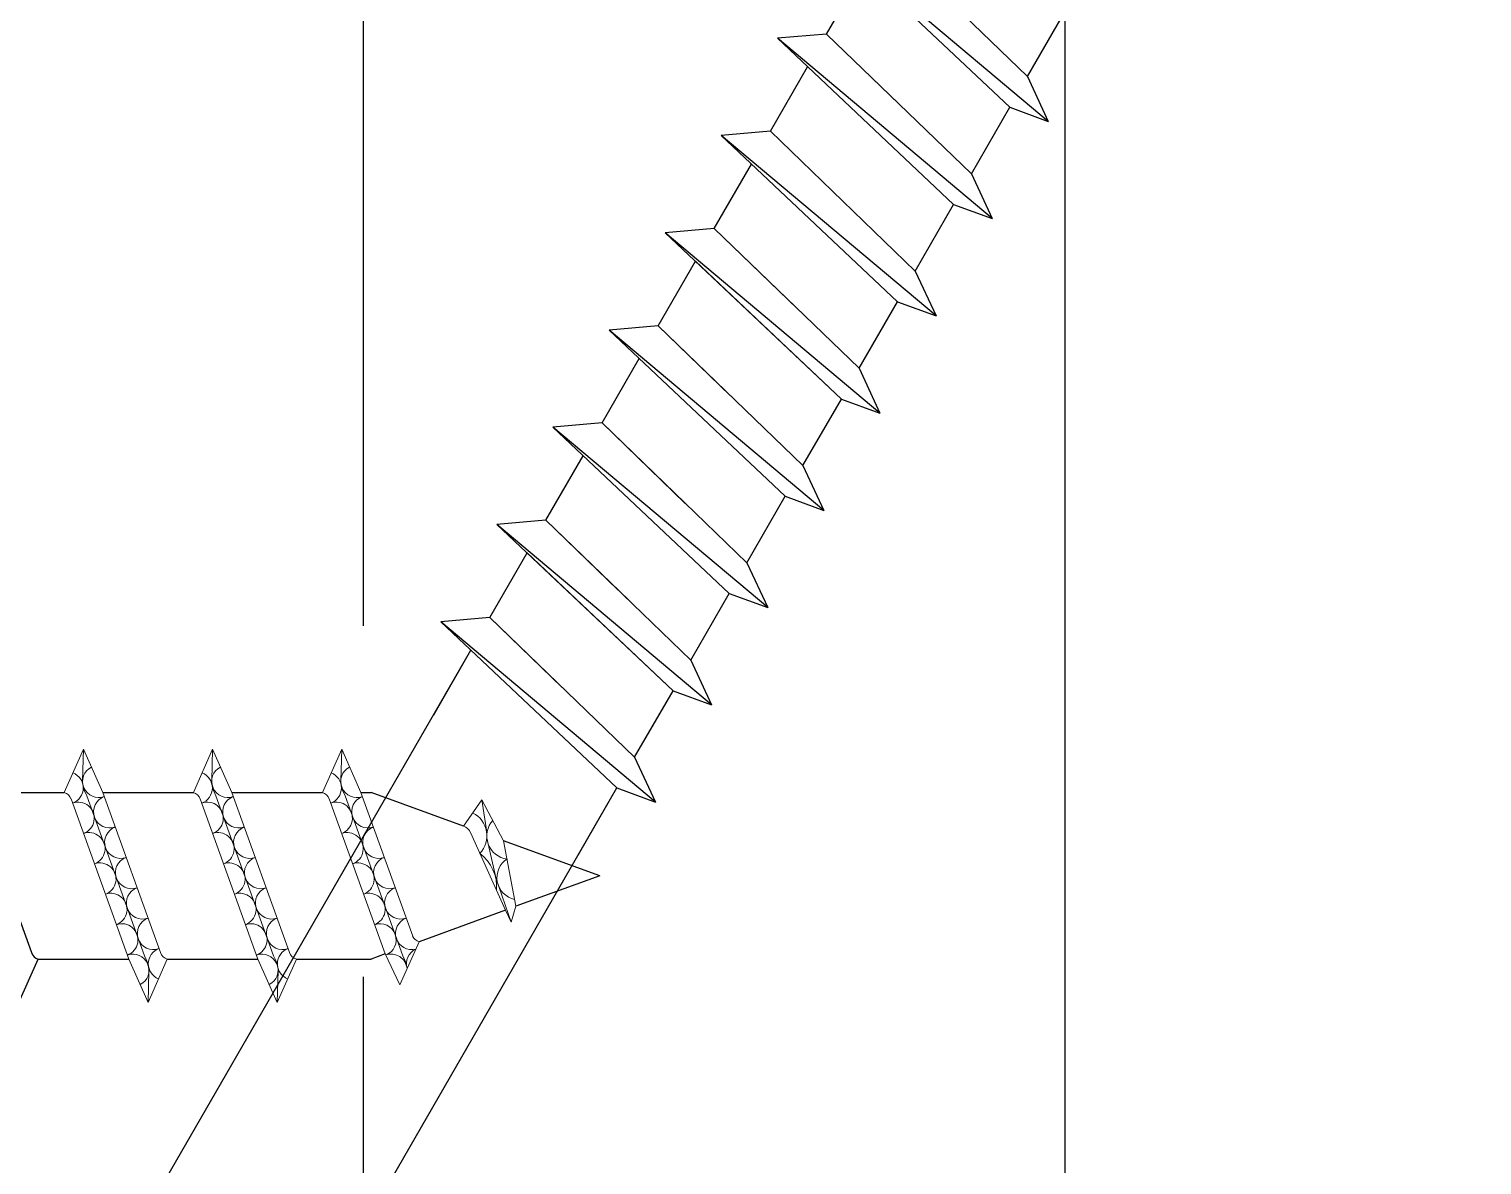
# Model space of a CAD drawing. Header units: inches. Extents: x -2661 to 42767, y -1222 to 9099.
# Drawn here: x 732.647 to 733.941, y 2756.791 to 2757.803 of the extents above; entities that cross this region are included whole.
import ezdxf

# ---------------------------------------------------------------- set-up
doc = ezdxf.new("R2010")
doc.units = ezdxf.units.IN
doc.header["$LTSCALE"] = 12
doc.header["$MEASUREMENT"] = 0
doc.layers.get('0').update_dxf_attribs({"linetype": 'CONTINUOUS'})
for name, color, linetype in [('S-ANNO-NOTE', 4, 'CONTINUOUS'), ('S-FASTENERS', 2, 'CONTINUOUS'), ('S-SIMPSON', 2, 'CONTINUOUS')]:
    doc.layers.add(name, color=color, linetype=linetype)
doc.layers.add('S-HATCH1', color=1, linetype='CONTINUOUS', transparency=0.5)

# ---------------------------------------------------------------- blocks, each defined once
blk = doc.blocks.new('SD10112')
at = {"lineweight": 9}
for p, q in [((1269.7175, -719.6138), (1269.7026, -719.6473)), ((1269.7175, -719.6138), (1269.7168, -719.6383)), ((1269.7175, -719.6138), (1269.7324, -719.6473)), ((1269.8175, -719.6138), (1269.8026, -719.6473)), ((1269.8175, -719.6138), (1269.8168, -719.6383)), ((1269.8175, -719.6138), (1269.8324, -719.6473)), ((1269.9175, -719.6138), (1269.9026, -719.6473)), ((1269.9175, -719.6138), (1269.9168, -719.6383)), ((1269.9175, -719.6138), (1269.9324, -719.6473)), ((1269.7173, -719.6439), (1269.7201, -719.6498)), ((1269.7648, -719.7738), (1269.7201, -719.6498)), ((1269.7324, -719.6473), (1269.7771, -719.7713)), ((1269.8173, -719.6439), (1269.8201, -719.6498)), ((1269.8648, -719.7738), (1269.8201, -719.6498)), ((1269.8324, -719.6473), (1269.8771, -719.7713)), ((1269.9173, -719.6439), (1269.9201, -719.6498)), ((1269.9648, -719.7738), (1269.9201, -719.6498)), ((1269.9324, -719.6473), (1269.9725, -719.7585)), ((1269.7526, -719.7763), (1269.7079, -719.6523)), ((1269.8526, -719.7763), (1269.8079, -719.6523)), ((1269.9511, -719.7723), (1269.9079, -719.6523)), ((1270.0262, -719.653), (1270.012, -719.6734)), ((1270.0262, -719.653), (1270.043, -719.6847)), ((1270.0299, -719.678), (1270.0262, -719.653)), ((1270.0445, -719.7383), (1270.0173, -719.6783)), ((1270.043, -719.6847), (1270.0525, -719.7354)), ((1270.0372, -719.714), (1270.0308, -719.6859)), ((1270.0488, -719.7478), (1270.0372, -719.714)), ((1270.0488, -719.7478), (1270.0445, -719.7383)), ((1270.0488, -719.7478), (1270.0525, -719.7354)), ((1269.9625, -719.7963), (1269.9775, -719.7628)), ((1269.7677, -719.7799), (1269.7648, -719.7738)), ((1269.8677, -719.7799), (1269.8648, -719.7738)), ((1269.9625, -719.7963), (1269.9511, -719.7723)), ((1269.9677, -719.7799), (1269.9648, -719.7738)), ((1269.7675, -719.8098), (1269.7526, -719.7763)), ((1269.7675, -719.8098), (1269.7824, -719.7763)), ((1269.7675, -719.8098), (1269.7682, -719.7853)), ((1269.8675, -719.8098), (1269.8526, -719.7763)), ((1269.8675, -719.8098), (1269.8824, -719.7763)), ((1269.8675, -719.8098), (1269.8682, -719.7853))]:
    blk.add_line(p, q, dxfattribs=at)
for p, q in [((1269.6324, -719.6473), (1269.6771, -719.7713)), ((1269.6324, -719.6473), (1269.7026, -719.6473)), ((1269.7324, -719.6473), (1269.8026, -719.6473)), ((1269.8324, -719.6473), (1269.9026, -719.6473)), ((1269.9324, -719.6473), (1269.9403, -719.6473)), ((1270.012, -719.6734), (1269.9403, -719.6473)), ((1270.1175, -719.7118), (1270.043, -719.6847)), ((1270.1175, -719.7118), (1270.0525, -719.7354)), ((1270.0445, -719.7383), (1269.9775, -719.7628)), ((1269.9511, -719.7723), (1269.9403, -719.7763)), ((1269.6675, -719.8098), (1269.6824, -719.7763)), ((1269.6824, -719.7763), (1269.7526, -719.7763)), ((1269.7824, -719.7763), (1269.8526, -719.7763)), ((1269.8824, -719.7763), (1269.9403, -719.7763))]:
    blk.add_line(p, q)
for centre, radius, start, end in [((1269.7293, -719.6387), 0.0125, 117.0594, 289.8161), ((1269.8293, -719.6387), 0.0125, 117.0594, 289.8161), ((1269.9293, -719.6387), 0.0125, 117.0594, 289.8161), ((1269.7048, -719.6437), 0.0125, 289.8161, 68.5852), ((1269.8048, -719.6437), 0.0125, 289.8161, 68.5852), ((1269.9048, -719.6437), 0.0125, 289.8161, 68.5852), ((1269.7001, -719.6552), 0.00826, 20.4567, 72.9978), ((1269.7378, -719.6622), 0.0125, 109.8161, 289.8161), ((1269.8001, -719.6552), 0.00826, 20.4567, 72.9978), ((1269.8378, -719.6622), 0.0125, 109.8161, 289.8161), ((1269.9001, -719.6552), 0.00826, 20.4567, 72.9978), ((1269.9378, -719.6622), 0.0125, 109.8161, 289.8161), ((1269.7133, -719.6672), 0.0125, 289.8161, 109.8161), ((1269.8133, -719.6672), 0.0125, 289.8161, 109.8161), ((1269.9133, -719.6672), 0.0125, 289.8161, 109.8161), ((1269.7463, -719.6858), 0.0125, 109.8161, 289.8161), ((1269.8463, -719.6858), 0.0125, 109.8161, 289.8161), ((1269.9463, -719.6858), 0.0125, 109.8161, 289.8161), ((1270.0096, -719.6813), 0.00826, 20.4567, 72.9978), ((1270.0105, -719.6808), 0.0196, 316.0144, 63.9531), ((1270.0481, -719.6809), 0.0181, 138.3225, 262.1252), ((1269.7217, -719.6908), 0.0125, 289.8161, 109.8161), ((1269.8217, -719.6908), 0.0125, 289.8161, 109.8161), ((1269.9217, -719.6908), 0.0125, 289.8161, 109.8161), ((1270.0052, -719.7205), 0.0324, 355.6166, 53.2867), ((1269.7302, -719.7143), 0.0125, 289.8161, 109.8161), ((1269.7547, -719.7093), 0.0125, 109.8161, 289.8161), ((1269.8302, -719.7143), 0.0125, 289.8161, 109.8161), ((1269.8547, -719.7093), 0.0125, 109.8161, 289.8161), ((1269.9302, -719.7143), 0.0125, 289.8161, 109.8161), ((1269.9547, -719.7093), 0.0125, 109.8161, 289.8161), ((1270.055, -719.7132), 0.0172, 122.7574, 258.3), ((1269.7387, -719.7378), 0.0125, 289.8161, 109.8161), ((1269.7632, -719.7328), 0.0125, 109.8161, 289.8161), ((1269.8387, -719.7378), 0.0125, 289.8161, 109.8161), ((1269.8632, -719.7328), 0.0125, 109.8161, 289.8161), ((1269.9387, -719.7378), 0.0125, 289.8161, 109.8161), ((1269.9632, -719.7328), 0.0125, 109.8161, 289.8161), ((1269.7472, -719.7614), 0.0125, 289.8161, 109.8161), ((1269.7717, -719.7564), 0.0125, 109.8161, 289.8161), ((1269.8472, -719.7614), 0.0125, 289.8161, 109.8161), ((1269.8717, -719.7564), 0.0125, 109.8161, 289.8161), ((1269.9472, -719.7614), 0.0125, 290.2013, 109.8161), ((1269.9717, -719.7564), 0.0125, 109.8161, 285.0194), ((1269.9799, -719.7549), 0.00826, 205.917, 252.9978), ((1269.7557, -719.7849), 0.0125, 297.0594, 109.8161), ((1269.7802, -719.7799), 0.0125, 109.8161, 248.5852), ((1269.7848, -719.7684), 0.00826, 200.4567, 252.9978), ((1269.8557, -719.7849), 0.0125, 297.0594, 109.8161), ((1269.8802, -719.7799), 0.0125, 109.8161, 248.5852), ((1269.8848, -719.7684), 0.00826, 200.4567, 252.9978), ((1269.9557, -719.7849), 0.0125, 5.302, 109.4306), ((1269.9802, -719.7799), 0.0125, 115.0348, 196.9652)]:
    blk.add_arc(centre, radius, start, end, dxfattribs=at)
blk.add_arc((1269.6848, -719.7684), 0.00826, 200.4567, 252.9978)
blk = doc.blocks.new('SDS.25X6-f')
at = {"layer": 'S-SIMPSON'}
for p, q in [((-0.087, -0.536), (-0.087, -2.7912)), ((0.087, -0.5316), (0.087, -2.75)), ((0.087, -0.5316), (0.087, -2.75)), ((-0.087, -0.5749), (-0.087, -2.7912)), ((0.087, -2.6816), (0.087, -2.75)), ((0.087, -2.6816), (0.087, -2.75)), ((0.087, -2.6816), (0.087, -2.75)), ((0.087, -2.6816), (0.087, -2.75)), ((0.087, -2.6816), (0.087, -2.75)), ((0.087, -2.6816), (0.087, -2.75)), ((-0.087, -2.7249), (-0.087, -2.7912)), ((-0.087, -2.7249), (-0.087, -2.7912)), ((-0.087, -2.7249), (-0.087, -2.7912)), ((-0.087, -2.7249), (-0.087, -2.7912)), ((-0.087, -2.7249), (-0.087, -2.7912)), ((-0.087, -2.7249), (-0.087, -2.7912)), ((-0.087, -2.7249), (-0.087, -2.7912)), ((-0.087, -2.7249), (-0.087, -2.7912))]:
    blk.add_line(p, q, dxfattribs=at)
at = {"layer": 'S-SIMPSON', "color": 1}
for p, q in [((-0.123, -2.7997), (0.087, -2.75)), ((-0.123, -2.7997), (0.087, -2.75)), ((-0.123, -2.7997), (0.087, -2.75)), ((-0.123, -2.7997), (0.087, -2.75)), ((0.123, -2.7563), (-0.123, -2.7997)), ((0.123, -2.7563), (-0.123, -2.7997)), ((0.123, -2.7563), (-0.123, -2.7997)), ((0.123, -2.7563), (-0.123, -2.7997)), ((0.087, -2.75), (0.123, -2.7563)), ((0.087, -2.75), (0.123, -2.7563)), ((0.087, -2.75), (0.123, -2.7563)), ((0.087, -2.75), (0.123, -2.7563)), ((0.087, -2.7816), (0.123, -2.7563)), ((0.087, -2.7816), (0.123, -2.7563)), ((0.087, -2.7816), (0.123, -2.7563)), ((0.087, -2.7816), (0.123, -2.7563)), ((-0.087, -2.8249), (0.087, -2.7816)), ((-0.087, -2.8249), (0.087, -2.7816)), ((-0.087, -2.8249), (0.087, -2.7816)), ((-0.087, -2.8249), (0.087, -2.7816)), ((0.087, -2.7816), (0.087, -2.85)), ((0.087, -2.7816), (0.087, -2.85)), ((0.087, -2.7816), (0.087, -2.85)), ((0.087, -2.7816), (0.087, -2.85)), ((0.087, -2.7816), (0.087, -2.85)), ((0.087, -2.7816), (0.087, -2.85)), ((0.087, -2.7816), (0.087, -2.85)), ((0.087, -2.7816), (0.087, -2.85)), ((0.087, -2.7816), (0.087, -2.85)), ((0.087, -2.7816), (0.087, -2.85)), ((0.087, -2.7816), (0.087, -2.85)), ((0.087, -2.7816), (0.087, -2.85)), ((0.087, -2.7816), (0.087, -2.85)), ((0.087, -2.7816), (0.087, -2.85)), ((-0.087, -2.8249), (-0.123, -2.7997)), ((-0.087, -2.8249), (-0.123, -2.7997)), ((-0.087, -2.8249), (-0.123, -2.7997)), ((-0.087, -2.8249), (-0.123, -2.7997)), ((-0.087, -2.8249), (-0.123, -2.7997)), ((-0.087, -2.8249), (0, -2.8032)), ((-0.087, -2.8249), (-0.087, -2.8912)), ((-0.087, -2.8249), (-0.087, -2.8912)), ((-0.087, -2.8249), (-0.087, -2.8912)), ((-0.087, -2.8249), (-0.087, -2.8912)), ((-0.087, -2.8249), (-0.087, -2.8912)), ((-0.087, -2.8249), (-0.087, -2.8912)), ((-0.087, -2.8249), (-0.087, -2.8912)), ((-0.087, -2.8249), (-0.087, -2.8912)), ((-0.087, -2.8249), (-0.087, -2.8912)), ((-0.087, -2.8249), (-0.087, -2.8912)), ((-0.087, -2.8249), (-0.087, -2.8912)), ((-0.087, -2.8249), (-0.087, -2.8912)), ((-0.087, -2.8249), (-0.087, -2.8912)), ((-0.087, -2.8249), (-0.087, -2.8912)), ((-0.087, -2.8249), (-0.087, -2.8912)), ((-0.087, -2.8249), (-0.087, -2.8912)), ((-0.123, -2.8997), (0.087, -2.85)), ((-0.123, -2.8997), (0.087, -2.85)), ((-0.123, -2.8997), (0.087, -2.85)), ((-0.123, -2.8997), (0.087, -2.85)), ((-0.123, -2.8997), (0.087, -2.85)), ((-0.123, -2.8997), (0.087, -2.85)), ((-0.123, -2.8997), (0.087, -2.85)), ((-0.123, -2.8997), (0.087, -2.85)), ((0.123, -2.8563), (-0.123, -2.8997)), ((0.123, -2.8563), (-0.123, -2.8997)), ((0.123, -2.8563), (-0.123, -2.8997)), ((0.123, -2.8563), (-0.123, -2.8997)), ((0.123, -2.8563), (-0.123, -2.8997)), ((0.123, -2.8563), (-0.123, -2.8997)), ((0.123, -2.8563), (-0.123, -2.8997)), ((0.123, -2.8563), (-0.123, -2.8997)), ((0.123, -2.8563), (-0.123, -2.8997)), ((-0.087, -2.8912), (0.087, -2.85)), ((0.087, -2.85), (0.123, -2.8563)), ((0.087, -2.85), (0.123, -2.8563)), ((0.087, -2.85), (0.123, -2.8563)), ((0.087, -2.85), (0.123, -2.8563)), ((0.087, -2.85), (0.123, -2.8563)), ((0.087, -2.85), (0.123, -2.8563)), ((0.087, -2.85), (0.123, -2.8563)), ((0.087, -2.85), (0.123, -2.8563)), ((0.087, -2.85), (0.123, -2.8563)), ((0.087, -2.8816), (0.123, -2.8563)), ((0.087, -2.8816), (0.123, -2.8563)), ((0.087, -2.8816), (0.123, -2.8563)), ((0.087, -2.8816), (0.123, -2.8563)), ((0.087, -2.8816), (0.123, -2.8563)), ((0.087, -2.8816), (0.123, -2.8563)), ((0.087, -2.8816), (0.123, -2.8563)), ((0.087, -2.8816), (0.123, -2.8563)), ((0.087, -2.8816), (0.123, -2.8563)), ((-0.087, -2.9249), (0.087, -2.8816)), ((-0.087, -2.9249), (0.087, -2.8816)), ((-0.087, -2.9249), (0.087, -2.8816)), ((-0.087, -2.9249), (0.087, -2.8816)), ((-0.087, -2.9249), (0.087, -2.8816)), ((-0.087, -2.9249), (0.087, -2.8816)), ((-0.087, -2.9249), (0.087, -2.8816)), ((-0.087, -2.9249), (0.087, -2.8816)), ((-0.087, -2.9249), (0.087, -2.8816)), ((0.087, -2.8816), (0.087, -2.95)), ((0.087, -2.8816), (0.087, -2.95)), ((0.087, -2.8816), (0.087, -2.95)), ((0.087, -2.8816), (0.087, -2.95)), ((0.087, -2.8816), (0.087, -2.95)), ((0.087, -2.8816), (0.087, -2.95)), ((0.087, -2.8816), (0.087, -2.95)), ((0.087, -2.8816), (0.087, -2.95)), ((0.087, -2.8816), (0.087, -2.95)), ((0.087, -2.8816), (0.087, -2.95)), ((0.087, -2.8816), (0.087, -2.95)), ((0.087, -2.8816), (0.087, -2.95)), ((0.087, -2.8816), (0.087, -2.95)), ((0.087, -2.8816), (0.087, -2.95)), ((0.087, -2.8816), (0.087, -2.95)), ((0.087, -2.8816), (0.087, -2.95)), ((0.087, -2.8816), (0.087, -2.95)), ((0.087, -2.8816), (0.087, -2.95)), ((0.087, -2.8816), (0.087, -2.95)), ((0.087, -2.8816), (0.087, -2.95)), ((0.087, -2.8816), (0.087, -2.95)), ((-0.087, -2.9249), (-0.123, -2.8997)), ((-0.087, -2.9249), (-0.123, -2.8997)), ((-0.087, -2.9249), (-0.123, -2.8997)), ((-0.087, -2.9249), (-0.123, -2.8997)), ((-0.087, -2.9249), (-0.123, -2.8997)), ((-0.087, -2.9249), (-0.123, -2.8997)), ((-0.087, -2.9249), (-0.123, -2.8997)), ((-0.087, -2.9249), (-0.123, -2.8997)), ((-0.087, -2.9249), (-0.123, -2.8997)), ((-0.087, -2.9249), (-0.123, -2.8997)), ((-0.087, -2.9249), (-0.123, -2.8997)), ((-0.087, -2.9249), (-0.123, -2.8997)), ((-0.087, -2.9249), (-0.123, -2.8997)), ((-0.087, -2.9249), (0.013, -2.9)), ((-0.087, -2.9249), (0.013, -2.9)), ((-0.087, -2.9249), (0.013, -2.9)), ((-0.087, -2.9249), (0, -2.9032)), ((-0.087, -2.9249), (-0.087, -2.9912)), ((-0.087, -2.9249), (-0.087, -2.9912)), ((-0.087, -2.9249), (-0.087, -2.9912)), ((-0.087, -2.9249), (-0.087, -2.9912)), ((-0.087, -2.9249), (-0.087, -2.9912)), ((-0.087, -2.9249), (-0.087, -2.9912)), ((-0.087, -2.9249), (-0.087, -2.9912)), ((-0.087, -2.9249), (-0.087, -2.9912)), ((-0.087, -2.9249), (-0.087, -2.9912)), ((-0.087, -2.9249), (-0.087, -2.9912)), ((-0.087, -2.9249), (-0.087, -2.9912)), ((-0.087, -2.9249), (-0.087, -2.9912)), ((-0.087, -2.9249), (-0.087, -2.9912)), ((-0.087, -2.9249), (-0.087, -2.9912)), ((-0.087, -2.9249), (-0.087, -2.9912)), ((-0.087, -2.9249), (-0.087, -2.9912)), ((-0.087, -2.9249), (-0.087, -2.9912)), ((-0.087, -2.9249), (-0.087, -2.9912)), ((-0.087, -2.9249), (-0.087, -2.9912)), ((-0.087, -2.9249), (-0.087, -2.9912)), ((-0.087, -2.9249), (-0.087, -2.9912)), ((-0.123, -2.9997), (0.087, -2.95)), ((-0.123, -2.9997), (0.087, -2.95)), ((-0.123, -2.9997), (0.087, -2.95)), ((-0.123, -2.9997), (0.087, -2.95)), ((-0.123, -2.9997), (0.087, -2.95)), ((-0.123, -2.9997), (0.087, -2.95)), ((-0.123, -2.9997), (0.087, -2.95)), ((-0.123, -2.9997), (0.087, -2.95)), ((-0.123, -2.9997), (0.087, -2.95)), ((-0.123, -2.9997), (0.087, -2.95)), ((-0.123, -2.9997), (0.087, -2.95)), ((-0.123, -2.9997), (0.087, -2.95)), ((0.087, -2.95), (0.123, -2.9563)), ((0.087, -2.95), (0.123, -2.9563)), ((0.087, -2.95), (0.123, -2.9563)), ((0.087, -2.95), (0.123, -2.9563)), ((0.087, -2.95), (0.123, -2.9563)), ((0.087, -2.95), (0.123, -2.9563)), ((0.087, -2.95), (0.123, -2.9563)), ((0.087, -2.95), (0.123, -2.9563)), ((0.087, -2.95), (0.123, -2.9563)), ((0.087, -2.95), (0.123, -2.9563)), ((0.087, -2.95), (0.123, -2.9563)), ((0.087, -2.95), (0.123, -2.9563)), ((0.123, -2.9563), (-0.123, -2.9997)), ((0.123, -2.9563), (-0.123, -2.9997)), ((0.123, -2.9563), (-0.123, -2.9997)), ((0.123, -2.9563), (-0.123, -2.9997)), ((0.123, -2.9563), (-0.123, -2.9997)), ((0.123, -2.9563), (-0.123, -2.9997)), ((0.123, -2.9563), (-0.123, -2.9997)), ((0.123, -2.9563), (-0.123, -2.9997)), ((0.123, -2.9563), (-0.123, -2.9997)), ((0.123, -2.9563), (-0.123, -2.9997)), ((0.123, -2.9563), (-0.123, -2.9997)), ((0.123, -2.9563), (-0.123, -2.9997)), ((0.087, -2.9816), (0.123, -2.9563)), ((0.087, -2.9816), (0.123, -2.9563)), ((0.087, -2.9816), (0.123, -2.9563)), ((0.087, -2.9816), (0.123, -2.9563)), ((0.087, -2.9816), (0.123, -2.9563)), ((0.087, -2.9816), (0.123, -2.9563)), ((0.087, -2.9816), (0.123, -2.9563)), ((0.087, -2.9816), (0.123, -2.9563)), ((0.087, -2.9816), (0.123, -2.9563)), ((0.087, -2.9816), (0.123, -2.9563)), ((0.087, -2.9816), (0.123, -2.9563)), ((0.087, -2.9816), (0.123, -2.9563)), ((-0.087, -3.0249), (0.087, -2.9816)), ((-0.087, -3.0249), (0.087, -2.9816)), ((-0.087, -3.0249), (0.087, -2.9816)), ((-0.087, -3.0249), (0.087, -2.9816)), ((-0.087, -3.0249), (0.087, -2.9816)), ((-0.087, -3.0249), (0.087, -2.9816)), ((-0.087, -3.0249), (0.087, -2.9816)), ((-0.087, -3.0249), (0.087, -2.9816)), ((-0.087, -3.0249), (0.087, -2.9816)), ((-0.087, -3.0249), (0.087, -2.9816)), ((-0.087, -3.0249), (0.087, -2.9816)), ((-0.087, -3.0249), (0.087, -2.9816)), ((0.087, -2.9816), (0.087, -3.05)), ((0.087, -2.9816), (0.087, -3.05)), ((0.087, -2.9816), (0.087, -3.05)), ((0.087, -2.9816), (0.087, -3.05)), ((0.087, -2.9816), (0.087, -3.05)), ((0.087, -2.9816), (0.087, -3.05)), ((0.087, -2.9816), (0.087, -3.05)), ((0.087, -2.9816), (0.087, -3.05)), ((0.087, -2.9816), (0.087, -3.05)), ((0.087, -2.9816), (0.087, -3.05)), ((0.087, -2.9816), (0.087, -3.05)), ((0.087, -2.9816), (0.087, -3.05)), ((0.087, -2.9816), (0.087, -3.05)), ((0.087, -2.9816), (0.087, -3.05)), ((0.087, -2.9816), (0.087, -3.05)), ((0.087, -2.9816), (0.087, -3.05)), ((0.087, -2.9816), (0.087, -3.05)), ((0.087, -2.9816), (0.087, -3.05)), ((0.087, -2.9816), (0.087, -3.05)), ((0.087, -2.9816), (0.087, -3.05)), ((0.087, -2.9816), (0.087, -3.05)), ((0.087, -2.9816), (0.087, -3.05)), ((0.087, -2.9816), (0.087, -3.05)), ((0.087, -2.9816), (0.087, -3.05)), ((0.087, -2.9816), (0.087, -3.05)), ((-0.087, -3.0249), (-0.123, -2.9997)), ((-0.087, -3.0249), (-0.123, -2.9997)), ((-0.087, -3.0249), (-0.123, -2.9997)), ((-0.087, -3.0249), (-0.123, -2.9997)), ((-0.087, -3.0249), (-0.123, -2.9997)), ((-0.087, -3.0249), (-0.123, -2.9997)), ((-0.087, -3.0249), (-0.123, -2.9997)), ((-0.087, -3.0249), (-0.123, -2.9997)), ((-0.087, -3.0249), (-0.123, -2.9997)), ((-0.087, -3.0249), (-0.123, -2.9997)), ((-0.087, -3.0249), (-0.123, -2.9997)), ((-0.087, -3.0249), (-0.123, -2.9997)), ((-0.087, -3.0249), (-0.123, -2.9997)), ((-0.087, -3.0249), (-0.123, -2.9997)), ((-0.087, -3.0249), (-0.123, -2.9997)), ((-0.087, -3.0249), (0.013, -3)), ((-0.087, -3.0249), (0.013, -3)), ((-0.087, -3.0249), (0.013, -3)), ((-0.087, -3.0249), (-0.087, -3.0912)), ((-0.087, -3.0249), (-0.087, -3.0912)), ((-0.087, -3.0249), (-0.087, -3.0912)), ((-0.087, -3.0249), (-0.087, -3.0912)), ((-0.087, -3.0249), (-0.087, -3.0912)), ((-0.087, -3.0249), (-0.087, -3.0912)), ((-0.087, -3.0249), (-0.087, -3.0912)), ((-0.087, -3.0249), (-0.087, -3.0912)), ((-0.087, -3.0249), (-0.087, -3.0912)), ((-0.087, -3.0249), (-0.087, -3.0912)), ((-0.087, -3.0249), (-0.087, -3.0912)), ((-0.087, -3.0249), (-0.087, -3.0912)), ((-0.087, -3.0249), (-0.087, -3.0912)), ((-0.087, -3.0249), (-0.087, -3.0912)), ((-0.087, -3.0249), (-0.087, -3.0912)), ((-0.087, -3.0249), (-0.087, -3.0912)), ((-0.087, -3.0249), (-0.087, -3.0912)), ((-0.087, -3.0249), (-0.087, -3.0912)), ((-0.087, -3.0249), (-0.087, -3.0912)), ((-0.087, -3.0249), (-0.087, -3.0912)), ((-0.087, -3.0249), (-0.087, -3.0912)), ((-0.087, -3.0249), (-0.087, -3.0912)), ((-0.087, -3.0249), (-0.087, -3.0912)), ((-0.087, -3.0249), (-0.087, -3.0912)), ((-0.087, -3.0249), (-0.087, -3.0912)), ((-0.123, -3.0997), (0.087, -3.05)), ((-0.123, -3.0997), (0.087, -3.05)), ((-0.123, -3.0997), (0.087, -3.05)), ((-0.123, -3.0997), (0.087, -3.05)), ((-0.123, -3.0997), (0.087, -3.05)), ((-0.123, -3.0997), (0.087, -3.05)), ((-0.123, -3.0997), (0.087, -3.05)), ((-0.123, -3.0997), (0.087, -3.05)), ((-0.123, -3.0997), (0.087, -3.05)), ((-0.123, -3.0997), (0.087, -3.05)), ((-0.123, -3.0997), (0.087, -3.05)), ((-0.123, -3.0997), (0.087, -3.05)), ((-0.123, -3.0997), (0.087, -3.05)), ((-0.123, -3.0997), (0.087, -3.05)), ((-0.123, -3.0997), (0.087, -3.05)), ((-0.123, -3.0997), (0.087, -3.05)), ((-0.123, -3.0997), (0.087, -3.05)), ((-0.123, -3.0997), (0.087, -3.05)), ((-0.123, -3.0997), (0.087, -3.05)), ((0.087, -3.05), (0.123, -3.0563)), ((0.087, -3.05), (0.123, -3.0563)), ((0.087, -3.05), (0.123, -3.0563)), ((0.087, -3.05), (0.123, -3.0563)), ((0.087, -3.05), (0.123, -3.0563)), ((0.087, -3.05), (0.123, -3.0563)), ((0.087, -3.05), (0.123, -3.0563)), ((0.087, -3.05), (0.123, -3.0563)), ((0.087, -3.05), (0.123, -3.0563)), ((0.087, -3.05), (0.123, -3.0563)), ((0.087, -3.05), (0.123, -3.0563)), ((0.087, -3.05), (0.123, -3.0563)), ((0.087, -3.05), (0.123, -3.0563)), ((0.087, -3.05), (0.123, -3.0563)), ((0.087, -3.05), (0.123, -3.0563)), ((0.087, -3.05), (0.123, -3.0563)), ((0.087, -3.05), (0.123, -3.0563)), ((0.087, -3.05), (0.123, -3.0563)), ((0.087, -3.05), (0.123, -3.0563)), ((0.123, -3.0563), (-0.123, -3.0997)), ((0.123, -3.0563), (-0.123, -3.0997)), ((0.123, -3.0563), (-0.123, -3.0997)), ((0.123, -3.0563), (-0.123, -3.0997)), ((0.123, -3.0563), (-0.123, -3.0997)), ((0.123, -3.0563), (-0.123, -3.0997)), ((0.123, -3.0563), (-0.123, -3.0997)), ((0.123, -3.0563), (-0.123, -3.0997)), ((0.123, -3.0563), (-0.123, -3.0997)), ((0.123, -3.0563), (-0.123, -3.0997)), ((0.123, -3.0563), (-0.123, -3.0997)), ((0.123, -3.0563), (-0.123, -3.0997)), ((0.123, -3.0563), (-0.123, -3.0997)), ((0.123, -3.0563), (-0.123, -3.0997)), ((0.123, -3.0563), (-0.123, -3.0997)), ((0.123, -3.0563), (-0.123, -3.0997)), ((0.123, -3.0563), (-0.123, -3.0997)), ((0.123, -3.0563), (-0.123, -3.0997)), ((0.123, -3.0563), (-0.123, -3.0997)), ((0.087, -3.0816), (0.123, -3.0563)), ((0.087, -3.0816), (0.123, -3.0563)), ((0.087, -3.0816), (0.123, -3.0563)), ((0.087, -3.0816), (0.123, -3.0563)), ((0.087, -3.0816), (0.123, -3.0563)), ((0.087, -3.0816), (0.123, -3.0563)), ((0.087, -3.0816), (0.123, -3.0563)), ((0.087, -3.0816), (0.123, -3.0563)), ((0.087, -3.0816), (0.123, -3.0563)), ((0.087, -3.0816), (0.123, -3.0563)), ((0.087, -3.0816), (0.123, -3.0563)), ((0.087, -3.0816), (0.123, -3.0563)), ((0.087, -3.0816), (0.123, -3.0563)), ((0.087, -3.0816), (0.123, -3.0563)), ((0.087, -3.0816), (0.123, -3.0563)), ((0.087, -3.0816), (0.123, -3.0563)), ((0.087, -3.0816), (0.123, -3.0563)), ((0.087, -3.0816), (0.123, -3.0563)), ((0.087, -3.0816), (0.123, -3.0563)), ((-0.087, -3.1249), (0.087, -3.0816)), ((-0.087, -3.1249), (0.087, -3.0816)), ((-0.087, -3.1249), (0.087, -3.0816)), ((-0.087, -3.1249), (0.087, -3.0816)), ((-0.087, -3.1249), (0.087, -3.0816)), ((-0.087, -3.1249), (0.087, -3.0816)), ((-0.087, -3.1249), (0.087, -3.0816)), ((-0.087, -3.1249), (0.087, -3.0816)), ((-0.087, -3.1249), (0.087, -3.0816)), ((-0.087, -3.1249), (0.087, -3.0816)), ((-0.087, -3.1249), (0.087, -3.0816)), ((-0.087, -3.1249), (0.087, -3.0816)), ((-0.087, -3.1249), (0.087, -3.0816)), ((-0.087, -3.1249), (0.087, -3.0816)), ((-0.087, -3.1249), (0.087, -3.0816)), ((-0.087, -3.1249), (0.087, -3.0816)), ((-0.087, -3.1249), (0.087, -3.0816)), ((-0.087, -3.1249), (0.087, -3.0816)), ((-0.087, -3.1249), (0.087, -3.0816)), ((0.087, -3.0816), (0.087, -3.15)), ((0.087, -3.0816), (0.087, -3.15)), ((0.087, -3.0816), (0.087, -3.15)), ((0.087, -3.0816), (0.087, -3.15)), ((0.087, -3.0816), (0.087, -3.15)), ((0.087, -3.0816), (0.087, -3.15)), ((0.087, -3.0816), (0.087, -3.15)), ((0.087, -3.0816), (0.087, -3.15)), ((0.087, -3.0816), (0.087, -3.15)), ((0.087, -3.0816), (0.087, -3.15)), ((0.087, -3.0816), (0.087, -3.15)), ((0.087, -3.0816), (0.087, -3.15)), ((-0.087, -3.1249), (-0.123, -3.0997)), ((-0.087, -3.1249), (-0.123, -3.0997)), ((-0.087, -3.1249), (-0.123, -3.0997)), ((-0.087, -3.1249), (-0.123, -3.0997)), ((-0.087, -3.1249), (-0.123, -3.0997)), ((-0.087, -3.1249), (-0.123, -3.0997)), ((-0.087, -3.1249), (-0.123, -3.0997)), ((-0.087, -3.1249), (-0.123, -3.0997)), ((-0.087, -3.1249), (-0.123, -3.0997)), ((-0.087, -3.1249), (-0.123, -3.0997)), ((-0.087, -3.1249), (-0.123, -3.0997)), ((-0.087, -3.1249), (-0.123, -3.0997)), ((-0.087, -3.1249), (-0.123, -3.0997)), ((-0.087, -3.1249), (-0.123, -3.0997)), ((-0.087, -3.1249), (-0.123, -3.0997)), ((-0.087, -3.1249), (-0.123, -3.0997)), ((-0.087, -3.1249), (-0.123, -3.0997)), ((-0.087, -3.1249), (-0.123, -3.0997)), ((-0.087, -3.1249), (-0.123, -3.0997)), ((-0.087, -3.1249), (-0.123, -3.0997)), ((-0.087, -3.1249), (-0.123, -3.0997)), ((-0.087, -3.1249), (-0.123, -3.0997)), ((-0.087, -3.1249), (-0.123, -3.0997)), ((-0.087, -3.1249), (0, -3.1032)), ((-0.087, -3.1249), (0, -3.1032)), ((-0.087, -3.1249), (0, -3.1032)), ((-0.087, -3.1249), (0, -3.1032)), ((-0.087, -3.1249), (-0.087, -3.1912)), ((-0.087, -3.1249), (-0.087, -3.1912)), ((-0.087, -3.1249), (-0.087, -3.1912)), ((-0.087, -3.1249), (-0.087, -3.1912)), ((-0.087, -3.1249), (-0.087, -3.1912)), ((-0.087, -3.1249), (-0.087, -3.1912)), ((-0.087, -3.1249), (-0.087, -3.1912)), ((-0.087, -3.1249), (-0.087, -3.1912)), ((-0.087, -3.1249), (-0.087, -3.1912)), ((-0.087, -3.1249), (-0.087, -3.1912)), ((-0.087, -3.1249), (-0.087, -3.1912)), ((-0.087, -3.1249), (-0.087, -3.1912)), ((-0.087, -3.1249), (-0.087, -3.1912)), ((-0.087, -3.1249), (-0.087, -3.1912)), ((-0.123, -3.1997), (0.087, -3.15)), ((-0.123, -3.1997), (0.087, -3.15)), ((-0.123, -3.1997), (0.087, -3.15)), ((-0.123, -3.1997), (0.087, -3.15)), ((-0.123, -3.1997), (0.087, -3.15)), ((-0.123, -3.1997), (0.087, -3.15)), ((-0.123, -3.1997), (0.087, -3.15)), ((-0.123, -3.1997), (0.087, -3.15)), ((0.123, -3.1563), (-0.123, -3.1997)), ((0.123, -3.1563), (-0.123, -3.1997)), ((0.123, -3.1563), (-0.123, -3.1997)), ((0.123, -3.1563), (-0.123, -3.1997)), ((0.123, -3.1563), (-0.123, -3.1997)), ((0.123, -3.1563), (-0.123, -3.1997)), ((0.123, -3.1563), (-0.123, -3.1997)), ((0.123, -3.1563), (-0.123, -3.1997)), ((0.123, -3.1563), (-0.123, -3.1997)), ((-0.087, -3.1912), (0.087, -3.15)), ((0.087, -3.15), (0.123, -3.1563)), ((0.087, -3.15), (0.123, -3.1563)), ((0.087, -3.15), (0.123, -3.1563)), ((0.087, -3.15), (0.123, -3.1563)), ((0.087, -3.15), (0.123, -3.1563)), ((0.087, -3.15), (0.123, -3.1563)), ((0.087, -3.15), (0.123, -3.1563)), ((0.087, -3.15), (0.123, -3.1563)), ((0.087, -3.15), (0.123, -3.1563)), ((0.087, -3.1816), (0.123, -3.1563)), ((0.087, -3.1816), (0.123, -3.1563)), ((0.087, -3.1816), (0.123, -3.1563)), ((0.087, -3.1816), (0.123, -3.1563)), ((0.087, -3.1816), (0.123, -3.1563)), ((0.087, -3.1816), (0.123, -3.1563)), ((0.087, -3.1816), (0.123, -3.1563)), ((0.087, -3.1816), (0.123, -3.1563)), ((0.087, -3.1816), (0.123, -3.1563)), ((-0.087, -3.2249), (0.087, -3.1816)), ((-0.087, -3.2249), (0.087, -3.1816)), ((-0.087, -3.2249), (0.087, -3.1816)), ((-0.087, -3.2249), (0.087, -3.1816)), ((-0.087, -3.2249), (0.087, -3.1816)), ((-0.087, -3.2249), (0.087, -3.1816)), ((-0.087, -3.2249), (0.087, -3.1816)), ((-0.087, -3.2249), (0.087, -3.1816)), ((-0.087, -3.2249), (0.087, -3.1816)), ((0.087, -3.1816), (0.087, -3.25)), ((0.087, -3.1816), (0.087, -3.25)), ((0.087, -3.1816), (0.087, -3.25)), ((0.087, -3.1816), (0.087, -3.25)), ((0.087, -3.1816), (0.087, -3.25)), ((0.087, -3.1816), (0.087, -3.25)), ((0.087, -3.1816), (0.087, -3.25)), ((0.087, -3.1816), (0.087, -3.25)), ((0.087, -3.1816), (0.087, -3.25)), ((0.087, -3.1816), (0.087, -3.25)), ((0.087, -3.1816), (0.087, -3.25)), ((0.087, -3.1816), (0.087, -3.25)), ((0.087, -3.1816), (0.087, -3.25)), ((0.087, -3.1816), (0.087, -3.25)), ((0.087, -3.1816), (0.087, -3.25)), ((0.087, -3.1816), (0.087, -3.25)), ((0.087, -3.1816), (0.087, -3.25)), ((-0.087, -3.2249), (-0.123, -3.1997)), ((-0.087, -3.2249), (-0.123, -3.1997)), ((-0.087, -3.2249), (-0.123, -3.1997)), ((-0.087, -3.2249), (-0.123, -3.1997)), ((-0.087, -3.2249), (-0.123, -3.1997)), ((-0.087, -3.2249), (-0.123, -3.1997)), ((-0.087, -3.2249), (-0.123, -3.1997)), ((-0.087, -3.2249), (-0.123, -3.1997)), ((-0.087, -3.2249), (-0.123, -3.1997)), ((-0.087, -3.2249), (-0.123, -3.1997)), ((-0.087, -3.2249), (-0.123, -3.1997)), ((-0.087, -3.2249), (-0.123, -3.1997)), ((-0.087, -3.2249), (-0.123, -3.1997)), ((-0.087, -3.2249), (0.013, -3.2)), ((-0.087, -3.2249), (0.013, -3.2)), ((-0.087, -3.2249), (0.013, -3.2)), ((-0.087, -3.2249), (0, -3.2032)), ((-0.087, -3.2249), (-0.087, -3.2912)), ((-0.087, -3.2249), (-0.087, -3.2912)), ((-0.087, -3.2249), (-0.087, -3.2912)), ((-0.087, -3.2249), (-0.087, -3.2912)), ((-0.087, -3.2249), (-0.087, -3.2912)), ((-0.087, -3.2249), (-0.087, -3.2912)), ((-0.087, -3.2249), (-0.087, -3.2912)), ((-0.087, -3.2249), (-0.087, -3.2912)), ((-0.087, -3.2249), (-0.087, -3.2912)), ((-0.087, -3.2249), (-0.087, -3.2912)), ((-0.087, -3.2249), (-0.087, -3.2912)), ((-0.087, -3.2249), (-0.087, -3.2912)), ((-0.087, -3.2249), (-0.087, -3.2912)), ((-0.087, -3.2249), (-0.087, -3.2912)), ((-0.087, -3.2249), (-0.087, -3.2912)), ((-0.087, -3.2249), (-0.087, -3.2912)), ((-0.123, -3.2997), (0.087, -3.25)), ((-0.123, -3.2997), (0.087, -3.25)), ((-0.123, -3.2997), (0.087, -3.25)), ((-0.123, -3.2997), (0.087, -3.25)), ((-0.123, -3.2997), (0.087, -3.25)), ((-0.123, -3.2997), (0.087, -3.25)), ((-0.123, -3.2997), (0.087, -3.25)), ((-0.123, -3.2997), (0.087, -3.25)), ((-0.123, -3.2997), (0.087, -3.25)), ((-0.123, -3.2997), (0.087, -3.25)), ((-0.123, -3.2997), (0.087, -3.25)), ((-0.123, -3.2997), (0.087, -3.25)), ((0.123, -3.2563), (-0.123, -3.2997)), ((0.123, -3.2563), (-0.123, -3.2997)), ((0.123, -3.2563), (-0.123, -3.2997)), ((0.123, -3.2563), (-0.123, -3.2997)), ((0.123, -3.2563), (-0.123, -3.2997)), ((0.123, -3.2563), (-0.123, -3.2997)), ((0.123, -3.2563), (-0.123, -3.2997)), ((0.123, -3.2563), (-0.123, -3.2997)), ((0.123, -3.2563), (-0.123, -3.2997)), ((0.123, -3.2563), (-0.123, -3.2997)), ((0.123, -3.2563), (-0.123, -3.2997)), ((0.123, -3.2563), (-0.123, -3.2997)), ((0.087, -3.25), (0.123, -3.2563)), ((0.087, -3.25), (0.123, -3.2563)), ((0.087, -3.25), (0.123, -3.2563)), ((0.087, -3.25), (0.123, -3.2563)), ((0.087, -3.25), (0.123, -3.2563)), ((0.087, -3.25), (0.123, -3.2563)), ((0.087, -3.25), (0.123, -3.2563)), ((0.087, -3.25), (0.123, -3.2563)), ((0.087, -3.25), (0.123, -3.2563)), ((0.087, -3.25), (0.123, -3.2563)), ((0.087, -3.25), (0.123, -3.2563)), ((0.087, -3.25), (0.123, -3.2563)), ((0.087, -3.2816), (0.123, -3.2563)), ((0.087, -3.2816), (0.123, -3.2563)), ((0.087, -3.2816), (0.123, -3.2563)), ((0.087, -3.2816), (0.123, -3.2563)), ((0.087, -3.2816), (0.123, -3.2563)), ((0.087, -3.2816), (0.123, -3.2563)), ((0.087, -3.2816), (0.123, -3.2563)), ((0.087, -3.2816), (0.123, -3.2563)), ((0.087, -3.2816), (0.123, -3.2563)), ((0.087, -3.2816), (0.123, -3.2563)), ((0.087, -3.2816), (0.123, -3.2563)), ((0.087, -3.2816), (0.123, -3.2563)), ((-0.087, -3.3249), (0.087, -3.2816)), ((-0.087, -3.3249), (0.087, -3.2816)), ((-0.087, -3.3249), (0.087, -3.2816)), ((-0.087, -3.3249), (0.087, -3.2816)), ((-0.087, -3.3249), (0.087, -3.2816)), ((-0.087, -3.3249), (0.087, -3.2816)), ((-0.087, -3.3249), (0.087, -3.2816)), ((-0.087, -3.3249), (0.087, -3.2816)), ((-0.087, -3.3249), (0.087, -3.2816)), ((-0.087, -3.3249), (0.087, -3.2816)), ((-0.087, -3.3249), (0.087, -3.2816)), ((-0.087, -3.3249), (0.087, -3.2816)), ((0.087, -3.2816), (0.087, -3.35)), ((0.087, -3.2816), (0.087, -3.35)), ((0.087, -3.2816), (0.087, -3.35)), ((0.087, -3.2816), (0.087, -3.35)), ((0.087, -3.2816), (0.087, -3.35)), ((0.087, -3.2816), (0.087, -3.35)), ((0.087, -3.2816), (0.087, -3.35)), ((0.087, -3.2816), (0.087, -3.35)), ((0.087, -3.2816), (0.087, -3.35)), ((0.087, -3.2816), (0.087, -3.35)), ((0.087, -3.2816), (0.087, -3.35)), ((0.087, -3.2816), (0.087, -3.35)), ((0.087, -3.2816), (0.087, -3.35)), ((0.087, -3.2816), (0.087, -3.35)), ((0.087, -3.2816), (0.087, -3.35)), ((0.087, -3.2816), (0.087, -3.35)), ((0.087, -3.2816), (0.087, -3.35)), ((-0.087, -3.3249), (-0.123, -3.2997)), ((-0.087, -3.3249), (-0.123, -3.2997)), ((-0.087, -3.3249), (-0.123, -3.2997)), ((-0.087, -3.3249), (-0.123, -3.2997)), ((-0.087, -3.3249), (-0.123, -3.2997)), ((-0.087, -3.3249), (-0.123, -3.2997)), ((-0.087, -3.3249), (-0.123, -3.2997)), ((-0.087, -3.3249), (-0.123, -3.2997)), ((-0.087, -3.3249), (-0.123, -3.2997)), ((-0.087, -3.3249), (-0.123, -3.2997)), ((-0.087, -3.3249), (-0.123, -3.2997)), ((-0.087, -3.3249), (-0.123, -3.2997)), ((-0.087, -3.3249), (-0.087, -3.3912)), ((-0.087, -3.3249), (-0.087, -3.3912)), ((-0.087, -3.3249), (-0.087, -3.3912)), ((-0.087, -3.3249), (-0.087, -3.3912)), ((-0.087, -3.3249), (-0.087, -3.3912)), ((-0.087, -3.3249), (-0.087, -3.3912)), ((-0.087, -3.3249), (-0.087, -3.3912)), ((-0.087, -3.3249), (-0.087, -3.3912)), ((-0.087, -3.3249), (-0.087, -3.3912)), ((-0.087, -3.3249), (-0.087, -3.3912)), ((-0.087, -3.3249), (-0.087, -3.3912)), ((-0.087, -3.3249), (-0.087, -3.3912)), ((-0.087, -3.3249), (-0.087, -3.3912)), ((-0.087, -3.3249), (-0.087, -3.3912)), ((-0.087, -3.3249), (-0.087, -3.3912)), ((-0.087, -3.3249), (-0.087, -3.3912)), ((-0.087, -3.3249), (-0.087, -3.3912)), ((-0.123, -3.3997), (0.087, -3.35)), ((-0.123, -3.3997), (0.087, -3.35)), ((-0.123, -3.3997), (0.087, -3.35)), ((-0.123, -3.3997), (0.087, -3.35)), ((-0.123, -3.3997), (0.087, -3.35)), ((-0.123, -3.3997), (0.087, -3.35)), ((-0.123, -3.3997), (0.087, -3.35)), ((-0.123, -3.3997), (0.087, -3.35)), ((-0.123, -3.3997), (0.087, -3.35)), ((-0.123, -3.3997), (0.087, -3.35)), ((-0.123, -3.3997), (0.087, -3.35)), ((-0.123, -3.3997), (0.087, -3.35)), ((-0.123, -3.3997), (0.087, -3.35)), ((-0.123, -3.3997), (0.087, -3.35)), ((-0.123, -3.3997), (0.087, -3.35)), ((0.087, -3.35), (0.123, -3.3563)), ((0.087, -3.35), (0.123, -3.3563)), ((0.087, -3.35), (0.123, -3.3563)), ((0.087, -3.35), (0.123, -3.3563)), ((0.087, -3.35), (0.123, -3.3563)), ((0.087, -3.35), (0.123, -3.3563)), ((0.087, -3.35), (0.123, -3.3563)), ((0.087, -3.35), (0.123, -3.3563)), ((0.087, -3.35), (0.123, -3.3563)), ((0.087, -3.35), (0.123, -3.3563)), ((0.087, -3.35), (0.123, -3.3563)), ((0.087, -3.35), (0.123, -3.3563)), ((0.087, -3.35), (0.123, -3.3563)), ((0.087, -3.35), (0.123, -3.3563)), ((0.087, -3.35), (0.123, -3.3563)), ((0.123, -3.3563), (-0.123, -3.3997)), ((0.123, -3.3563), (-0.123, -3.3997)), ((0.123, -3.3563), (-0.123, -3.3997)), ((0.123, -3.3563), (-0.123, -3.3997)), ((0.123, -3.3563), (-0.123, -3.3997)), ((0.123, -3.3563), (-0.123, -3.3997)), ((0.123, -3.3563), (-0.123, -3.3997)), ((0.123, -3.3563), (-0.123, -3.3997)), ((0.123, -3.3563), (-0.123, -3.3997)), ((0.123, -3.3563), (-0.123, -3.3997)), ((0.123, -3.3563), (-0.123, -3.3997)), ((0.123, -3.3563), (-0.123, -3.3997)), ((0.123, -3.3563), (-0.123, -3.3997)), ((0.123, -3.3563), (-0.123, -3.3997)), ((0.123, -3.3563), (-0.123, -3.3997)), ((0.087, -3.3816), (0.123, -3.3563)), ((0.087, -3.3816), (0.123, -3.3563)), ((0.087, -3.3816), (0.123, -3.3563)), ((0.087, -3.3816), (0.123, -3.3563)), ((0.087, -3.3816), (0.123, -3.3563)), ((0.087, -3.3816), (0.123, -3.3563)), ((0.087, -3.3816), (0.123, -3.3563)), ((0.087, -3.3816), (0.123, -3.3563)), ((0.087, -3.3816), (0.123, -3.3563)), ((0.087, -3.3816), (0.123, -3.3563)), ((0.087, -3.3816), (0.123, -3.3563)), ((0.087, -3.3816), (0.123, -3.3563)), ((0.087, -3.3816), (0.123, -3.3563)), ((0.087, -3.3816), (0.123, -3.3563)), ((0.087, -3.3816), (0.123, -3.3563)), ((-0.087, -3.4249), (0.087, -3.3816)), ((-0.087, -3.4249), (0.087, -3.3816)), ((-0.087, -3.4249), (0.087, -3.3816)), ((-0.087, -3.4249), (0.087, -3.3816)), ((-0.087, -3.4249), (0.087, -3.3816)), ((-0.087, -3.4249), (0.087, -3.3816)), ((-0.087, -3.4249), (0.087, -3.3816)), ((-0.087, -3.4249), (0.087, -3.3816)), ((-0.087, -3.4249), (0.087, -3.3816)), ((-0.087, -3.4249), (0.087, -3.3816)), ((-0.087, -3.4249), (0.087, -3.3816)), ((-0.087, -3.4249), (0.087, -3.3816)), ((-0.087, -3.4249), (0.087, -3.3816)), ((-0.087, -3.4249), (0.087, -3.3816)), ((-0.087, -3.4249), (0.087, -3.3816)), ((0.087, -3.3816), (0.087, -3.45)), ((0.087, -3.3816), (0.087, -3.45)), ((0.087, -3.3816), (0.087, -3.45)), ((0.087, -3.3816), (0.087, -3.45)), ((0.087, -3.3816), (0.087, -3.45)), ((0.087, -3.3816), (0.087, -3.45)), ((0.087, -3.3816), (0.087, -3.45)), ((0.087, -3.3816), (0.087, -3.45)), ((0.087, -3.3816), (0.087, -3.45)), ((0.087, -3.3816), (0.087, -3.45)), ((0.087, -3.3816), (0.087, -3.45)), ((0.087, -3.3816), (0.087, -3.45)), ((0.087, -3.3816), (0.087, -3.45)), ((0.087, -3.3816), (0.087, -3.45)), ((0.087, -3.3816), (0.087, -3.45)), ((0.087, -3.3816), (0.087, -3.45)), ((0.087, -3.3816), (0.087, -3.45)), ((0.087, -3.3816), (0.087, -3.45)), ((-0.087, -3.4249), (-0.123, -3.3997)), ((-0.087, -3.4249), (-0.123, -3.3997)), ((-0.087, -3.4249), (-0.123, -3.3997)), ((-0.087, -3.4249), (-0.123, -3.3997)), ((-0.087, -3.4249), (-0.123, -3.3997)), ((-0.087, -3.4249), (-0.123, -3.3997)), ((-0.087, -3.4249), (-0.123, -3.3997)), ((-0.087, -3.4249), (-0.123, -3.3997)), ((-0.087, -3.4249), (-0.123, -3.3997)), ((-0.087, -3.4249), (-0.123, -3.3997)), ((-0.087, -3.4249), (-0.123, -3.3997)), ((-0.087, -3.4249), (-0.123, -3.3997)), ((-0.087, -3.4249), (-0.123, -3.3997)), ((-0.087, -3.4249), (-0.123, -3.3997)), ((-0.087, -3.4249), (-0.123, -3.3997)), ((-0.087, -3.4249), (-0.123, -3.3997)), ((-0.087, -3.4249), (-0.123, -3.3997)), ((-0.087, -3.4249), (-0.123, -3.3997)), ((-0.087, -3.4249), (0, -3.4032)), ((-0.087, -3.4249), (0, -3.4032)), ((-0.087, -3.4249), (0, -3.4032)), ((-0.087, -3.4249), (-0.087, -3.4912)), ((-0.087, -3.4249), (-0.087, -3.4912)), ((-0.087, -3.4249), (-0.087, -3.4912)), ((-0.087, -3.4249), (-0.087, -3.4912)), ((-0.087, -3.4249), (-0.087, -3.4912)), ((-0.087, -3.4249), (-0.087, -3.4912)), ((-0.087, -3.4249), (-0.087, -3.4912)), ((-0.087, -3.4249), (-0.087, -3.4912)), ((-0.087, -3.4249), (-0.087, -3.4912)), ((-0.087, -3.4249), (-0.087, -3.4912)), ((-0.087, -3.4249), (-0.087, -3.4912)), ((-0.087, -3.4249), (-0.087, -3.4912)), ((-0.123, -3.4997), (0.087, -3.45)), ((-0.123, -3.4997), (0.087, -3.45)), ((-0.123, -3.4997), (0.087, -3.45)), ((-0.123, -3.4997), (0.087, -3.45)), ((-0.123, -3.4997), (0.087, -3.45)), ((-0.123, -3.4997), (0.087, -3.45)), ((-0.123, -3.4997), (0.087, -3.45)), ((-0.123, -3.4997), (0.087, -3.45)), ((-0.087, -3.4912), (0.087, -3.45)), ((0.087, -3.45), (0.123, -3.4563)), ((0.087, -3.45), (0.123, -3.4563)), ((0.087, -3.45), (0.123, -3.4563)), ((0.087, -3.45), (0.123, -3.4563)), ((0.087, -3.45), (0.123, -3.4563)), ((0.087, -3.45), (0.123, -3.4563)), ((0.087, -3.45), (0.123, -3.4563)), ((0.087, -3.45), (0.123, -3.4563)), ((0.087, -3.45), (0.123, -3.4563)), ((0.123, -3.4563), (-0.123, -3.4997)), ((0.123, -3.4563), (-0.123, -3.4997)), ((0.123, -3.4563), (-0.123, -3.4997)), ((0.123, -3.4563), (-0.123, -3.4997)), ((0.123, -3.4563), (-0.123, -3.4997)), ((0.123, -3.4563), (-0.123, -3.4997)), ((0.123, -3.4563), (-0.123, -3.4997)), ((0.123, -3.4563), (-0.123, -3.4997)), ((0.123, -3.4563), (-0.123, -3.4997)), ((0.087, -3.4816), (0.123, -3.4563)), ((0.087, -3.4816), (0.123, -3.4563)), ((0.087, -3.4816), (0.123, -3.4563)), ((0.087, -3.4816), (0.123, -3.4563)), ((0.087, -3.4816), (0.123, -3.4563)), ((0.087, -3.4816), (0.123, -3.4563)), ((0.087, -3.4816), (0.123, -3.4563)), ((0.087, -3.4816), (0.123, -3.4563)), ((0.087, -3.4816), (0.123, -3.4563)), ((-0.087, -3.5249), (0.087, -3.4816)), ((-0.087, -3.5249), (0.087, -3.4816)), ((-0.087, -3.5249), (0.087, -3.4816)), ((-0.087, -3.5249), (0.087, -3.4816)), ((-0.087, -3.5249), (0.087, -3.4816)), ((-0.087, -3.5249), (0.087, -3.4816)), ((-0.087, -3.5249), (0.087, -3.4816)), ((-0.087, -3.5249), (0.087, -3.4816)), ((-0.087, -3.5249), (0.087, -3.4816)), ((0.087, -3.4816), (0.087, -3.55)), ((0.087, -3.4816), (0.087, -3.55)), ((0.087, -3.4816), (0.087, -3.55)), ((0.087, -3.4816), (0.087, -3.55)), ((0.087, -3.4816), (0.087, -3.55)), ((0.087, -3.4816), (0.087, -3.55)), ((0.087, -3.4816), (0.087, -3.55)), ((0.087, -3.4816), (0.087, -3.55)), ((0.087, -3.4816), (0.087, -3.55)), ((0.087, -3.4816), (0.087, -3.55)), ((0.087, -3.4816), (0.087, -3.55)), ((0.087, -3.4816), (0.087, -3.55)), ((0.087, -3.4816), (0.087, -3.55))]:
    blk.add_line(p, q, dxfattribs=at)
blk = doc.blocks.new('*U1812')
at = {"layer": 'S-FASTENERS'}
blk.add_blockref('SDS.25X6-f', (0, 0), dxfattribs=at)
blk = doc.blocks.new('STRONG WALL TO STEEL BEAM')
at = {"layer": 'S-HATCH1'}
h = blk.add_hatch(dxfattribs=at)
h.set_pattern_fill('ANSI33', color=252, scale=5, angle=45, style=0)
h.set_pattern_definition([(90, (-3512.6809, -1651.4798), (-1.25, 2e-16), []), (90, (-3512.0559, -1650.8548), (-1.25, 2e-16), [0.625, -0.3125])])
h.paths.add_polyline_path([(-2.0125, -3.8813), (0.0188, -3.8813), (0.0092, -3.9019), (0.05, -3.8897), (0.0881, -3.9557), (0.0667, -4.0015), (0.1075, -3.9893), (0.1456, -4.0553), (0.1242, -4.1011), (0.165, -4.0889), (0.168, -4.094), (0.1528, -4.1506), (0.1517, -4.1513), (0.2747, -4.3644), (0.3181, -4.3393), (0.5254, -4.2196), (0.3983, -3.9994), (0.3942, -4.0028), (0.3438, -3.9984), (0.3045, -3.9303), (0.3629, -3.8813), (2.0125, -3.8813), (2.0125, -4.5049), (1.7852, -4.5049), (1.7848, -4.512), (1.7289, -4.5193), (1.7109, -4.4911), (1.6993, -4.5232), (1.6788, -4.5259), (1.6177, -4.5259), (1.5987, -4.4833), (1.5834, -4.5259), (1.5027, -4.5259), (1.4837, -4.4833), (1.4684, -4.5259), (1.3877, -4.5259), (1.3687, -4.4833), (1.3534, -4.5259), (1.2727, -4.5259), (1.2537, -4.4833), (1.2384, -4.5259), (1.1577, -4.5259), (1.1387, -4.4833), (1.1234, -4.5259), (1.0427, -4.5259), (1.0255, -4.4874), (1.0084, -4.5259), (0.9277, -4.5259), (0.9105, -4.4874), (0.8934, -4.5259), (1.0042, -4.5259, -0.075394), (0.968, -4.7128), (0.9852, -4.6743), (1.0659, -4.6743), (1.0848, -4.7168), (1.1002, -4.6743), (1.1809, -4.6743), (1.1998, -4.7168), (1.2152, -4.6743), (1.2959, -4.6743), (1.3148, -4.7168), (1.3302, -4.6743), (1.4109, -4.6743), (1.4298, -4.7168), (1.4452, -4.6743), (1.5259, -4.6743), (1.5448, -4.7168), (1.5602, -4.6743), (1.6409, -4.6743), (1.6601, -4.7176), (1.6752, -4.6743), (1.7133, -4.6743), (1.7561, -4.6799), (1.7731, -4.7101), (1.7747, -4.6834), (1.8417, -4.6959), (1.8417, -4.6952), (2.0125, -4.6952), (2.0125, -5.5112), (1.7852, -5.5112), (1.7848, -5.5182), (1.7289, -5.5256), (1.7109, -5.4974), (1.6993, -5.5295), (1.6788, -5.5322), (1.6177, -5.5322), (1.5987, -5.4896), (1.5834, -5.5322), (1.5027, -5.5322), (1.4837, -5.4896), (1.4684, -5.5322), (1.3877, -5.5322), (1.3687, -5.4896), (1.3534, -5.5322), (1.2727, -5.5322), (1.2537, -5.4896), (1.2384, -5.5322), (1.1577, -5.5322), (1.1387, -5.4896), (1.1234, -5.5322), (1.0427, -5.5322), (1.0255, -5.4936), (1.0368, -5.5374, -0.964139), (1.0544, -5.5445), (1.0856, -5.6371), (1.072, -5.6746, -1), (1.0542, -5.6682), (1.0514, -5.6481), (1.0848, -5.7231), (1.1002, -5.6805), (1.1809, -5.6805), (1.1998, -5.7231), (1.2152, -5.6805), (1.2959, -5.6805), (1.3148, -5.7231), (1.3302, -5.6805), (1.4109, -5.6805), (1.4298, -5.7231), (1.4452, -5.6805), (1.5259, -5.6805), (1.5448, -5.7231), (1.5602, -5.6805), (1.6409, -5.6805), (1.6601, -5.7238), (1.6752, -5.6805), (1.7133, -5.6805), (1.7561, -5.6861), (1.7731, -5.7164), (1.7747, -5.6896), (1.8417, -5.7021), (1.8417, -5.7015), (2.0125, -5.7014), (2.0125, -6.6131), (1.725, -6.6131), (1.725, -6.8774, -0.240705), (1.7072, -6.9049), (1.5976, -6.9682), (1.6264, -7.018), (1.6697, -6.993), (1.725, -7.0888), (1.725, -7.3004), (2.0125, -7.3004), (2.0125, -21.275), (0.1986, -21.275), (0.0093, -20.4966), (-0.3692, -22.0534), (-0.5585, -21.275), (-2.0125, -21.2751)])
h.paths.add_polyline_path([(0.661, -5.6227, -1), (0.6707, -5.5957, -1), (0.6805, -5.5686, -1), (0.6902, -5.5416, -0.692233), (0.6899, -5.5146, -1.214738), (0.6621, -5.5358, -1), (0.6523, -5.5629, -1), (0.6425, -5.5899, -1), (0.6328, -5.617, -1), (0.623, -5.644, -0.958993), (0.6144, -5.6715, -0.377555), (0.6222, -5.6888, -0.487127), (0.6414, -5.6768, -1), (0.6512, -5.6498, -1)], flags=0)
h.paths.add_polyline_path([(0.776, -5.6227, -1), (0.7857, -5.5957, -1), (0.7955, -5.5686, -1), (0.8052, -5.5416, -0.692233), (0.8049, -5.5146, -1.214738), (0.7771, -5.5358, -1), (0.7673, -5.5629, -1), (0.7575, -5.5899, -1), (0.7478, -5.617, -1), (0.738, -5.644, -1), (0.7283, -5.6711, -0.692233), (0.7287, -5.698, -1.214738), (0.7565, -5.6769, -1), (0.7662, -5.6498, -1)], flags=0)
h.paths.add_polyline_path([(0.891, -5.6227, -1), (0.9007, -5.5957, -1), (0.9105, -5.5686, -1), (0.9202, -5.5416, -0.692233), (0.9199, -5.5146, -1.214738), (0.8921, -5.5358, -1), (0.8823, -5.5629, -1), (0.8725, -5.5899, -1), (0.8628, -5.617, -1), (0.853, -5.644, -1), (0.8433, -5.6711, -0.692233), (0.8437, -5.698, -1.214738), (0.8715, -5.6769, -1), (0.8812, -5.6498, -1)], flags=0)
h.paths.add_polyline_path([(0.5157, -5.6265), (0.4505, -5.6063), (0.5157, -5.5894, -1.428148)], flags=16)
h.paths.add_polyline_path([(0.5295, -5.6478), (0.5295, -5.6477), (0.5298, -5.6469)], flags=16)
h.paths.add_polyline_path([(0.5669, -5.5813, 0.185657), (0.5467, -5.5989), (0.5494, -5.58), (0.5518, -5.5695)], flags=16)
h.paths.add_polyline_path([(0.5496, -5.5783, 0.250572), (0.5473, -5.5589), (0.5524, -5.5595)], flags=16)
h.paths.add_polyline_path([(0.7209, -5.6805), (0.7398, -5.7231), (0.7552, -5.6805), (0.8359, -5.6805), (0.8548, -5.7231), (0.8702, -5.6805), (0.9509, -5.6805), (0.9698, -5.7231), (1.0386, -5.5322), (0.9277, -5.5322), (0.9087, -5.4896), (0.8934, -5.5322), (0.8127, -5.5322), (0.7937, -5.4896), (0.7784, -5.5322), (0.6977, -5.5322), (0.6787, -5.4896), (0.6173, -5.66, -0.583681), (0.6008, -5.661), (0.6115, -5.6649), (0.6305, -5.7075), (0.6402, -5.6805)], flags=16)
h.paths.add_polyline_path([(0.7032, -5.5322), (0.6634, -5.5322), (0.6805, -5.4936), (0.6814, -5.5242), (0.6915, -5.538, -0.399901)], flags=0)
h.paths.add_polyline_path([(0.9549, -5.6805), (0.957, -5.6746, -0.399901), (0.9453, -5.6805)], flags=0)
h.paths.add_polyline_path([(0.661, -4.6165, -1), (0.6707, -4.5894, -1), (0.6805, -4.5624, -1), (0.6902, -4.5353, -0.692233), (0.6899, -4.5084, -1.214738), (0.6621, -4.5295, -1), (0.6523, -4.5566, -1), (0.6425, -4.5837, -1), (0.6328, -4.6107, -1), (0.623, -4.6378, -0.958993), (0.6144, -4.6652, -0.377555), (0.6222, -4.6826, -0.487127), (0.6414, -4.6706, -1), (0.6512, -4.6436, -1)], flags=0)
h.paths.add_polyline_path([(0.776, -4.6165, -1), (0.7857, -4.5894, -1), (0.7955, -4.5624, -1), (0.8052, -4.5353, -0.692233), (0.8049, -4.5084, -1.214738), (0.7771, -4.5295, -1), (0.7673, -4.5566, -1), (0.7575, -4.5837, -1), (0.7478, -4.6107, -1), (0.738, -4.6378, -1), (0.7283, -4.6649, -0.692233), (0.7287, -4.6918, -1.214738), (0.7565, -4.6706, -1), (0.7662, -4.6436, -1)], flags=0)
h.paths.add_polyline_path([(0.891, -4.6165, -1), (0.9007, -4.5894, -1), (0.9105, -4.5624, -1), (0.9202, -4.5353, -1.51243), (0.8823, -4.5566, -1), (0.8725, -4.5837, -1), (0.8628, -4.6107, -1), (0.853, -4.6378, -1), (0.8433, -4.6649, -0.692233), (0.8437, -4.6918, -1.214738), (0.8715, -4.6706, -1), (0.8812, -4.6436, -1)], flags=16)
h.paths.add_polyline_path([(0.5157, -4.6203), (0.4505, -4.6001), (0.5157, -4.5831, -1.428148)], flags=16)
h.paths.add_polyline_path([(0.5295, -4.6415), (0.5295, -4.6414), (0.5298, -4.6406)], flags=16)
h.paths.add_polyline_path([(0.5669, -4.575, 0.185657), (0.5467, -4.5926), (0.5494, -4.5738), (0.5518, -4.5632)], flags=16)
h.paths.add_polyline_path([(0.5496, -4.5721, 0.250572), (0.5473, -4.5526), (0.5524, -4.5533)], flags=16)
h.paths.add_polyline_path([(0.7209, -4.6743), (0.7398, -4.7168), (0.7552, -4.6743), (0.8359, -4.6743), (0.8548, -4.7168), (0.842, -4.6684, -0.399901), (0.8303, -4.6743), (0.7552, -4.6743), (0.8065, -4.5318, -0.399901), (0.8182, -4.5259), (0.8127, -4.5259), (0.7937, -4.4833), (0.7784, -4.5259), (0.6977, -4.5259), (0.6787, -4.4833), (0.6173, -4.6538, -0.583681), (0.6008, -4.6548), (0.6115, -4.6587), (0.6305, -4.7012), (0.6402, -4.6743)], flags=16)
h.paths.add_polyline_path([(0.7032, -4.5259), (0.6634, -4.5259), (0.6805, -4.4874), (0.6814, -4.5179), (0.6915, -4.5318, -0.399901)], flags=0)
h.paths.add_polyline_path([(0.8702, -4.6743), (0.853, -4.7128), (0.8522, -4.6822), (0.855, -4.6743)], flags=16)
at = {"layer": 'S-SIMPSON', "xscale": -0.9999999999999994, "rotation": 150}
blk.add_blockref('*U1812', (-1.9877, -6.9849), dxfattribs=at)
at = {"layer": 'S-SIMPSON', "xscale": 1.15, "yscale": 1.15, "zscale": 1.15}
blk.add_blockref('SD10112', (-1461.1877, 822.9435), dxfattribs=at)

msp = doc.modelspace()

# ---------------------------------------------------------------- block references
at = {"layer": 'S-ANNO-NOTE'}
msp.add_blockref('STRONG WALL TO STEEL BEAM', (733.70792, 2761.7735), dxfattribs=at)

doc.saveas('drawing.dxf')
